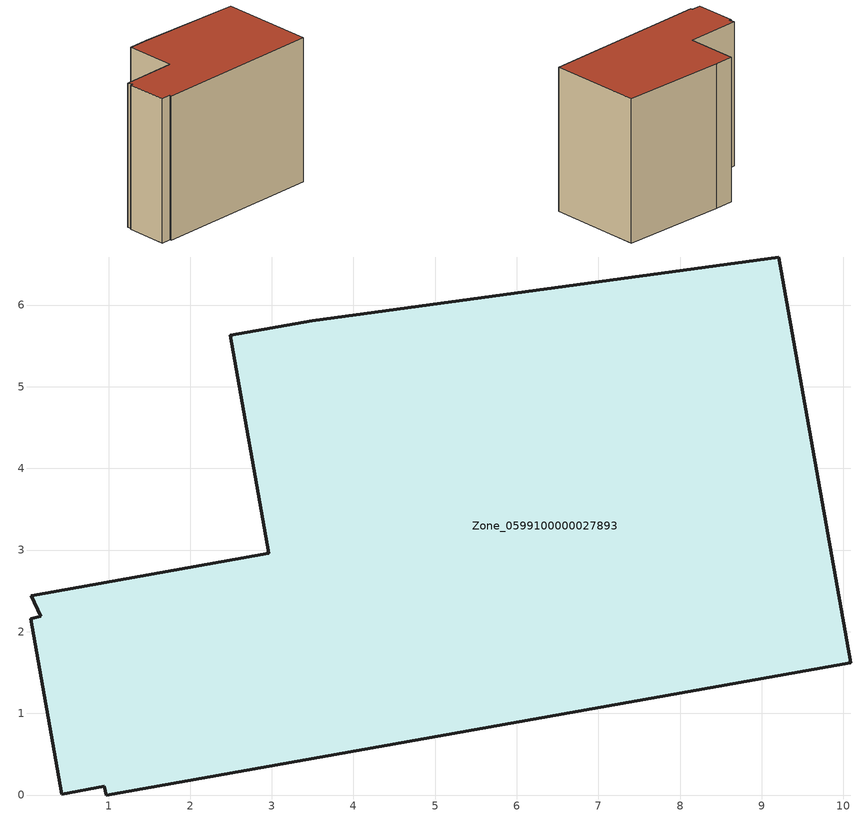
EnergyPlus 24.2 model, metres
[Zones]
Zone_0599100000027893
 floor ground (C_G): 2.49,5.63 3.5,5.81 9.21,6.59 10.09,1.62 0.97,0 0.95,0.11 0.43,0.01 0.05,2.16 0.17,2.19 0.05,2.44 2.96,2.96 z0
 wall outside (C_F): 3.5,5.81 2.49,5.63 2.96,2.96 0.05,2.44 0.17,2.19 0.05,2.16 0.43,0.01 0.95,0.11 0.97,0 10.09,1.62 9.21,6.59 3.5,5.81 z0:7.93
 roof outside (C_R): 10.09,1.62 9.21,6.59 3.5,5.81 2.49,5.63 2.96,2.96 0.05,2.44 0.17,2.19 0.05,2.16 0.43,0.01 0.95,0.11 0.97,0 z7.93
[BUILDING]
Pand.0599100000027893: North Axis=0; Terrain=City; Loads Convergence Tolerance Value=0.04; Temperature Convergence Tolerance Value=0.4; Solar Distribution=FullExterior; Maximum Number of Warmup Days=25; Minimum Number of Warmup Days=1
[Site:Location]
Rotterdam.The.Hague.AP_ZH_NLD Design_Conditions: Latitude=51.96; Longitude=4.45; Time Zone=1; Elevation=-4.5
[SITE:GROUNDTEMPERATURE:BUILDINGSURFACE]
18, 18, 18, 18, 18, 18, 18, 18, 18, 18, 18, 18
[MATERIAL] Thermal Absorptance=0.9; Solar Absorptance=0.7; Visible Absorptance=0.7
Name | Roughness | Thickness | Conductivity | Density | Specific Heat
G.TC.1946 | MediumSmooth | 0.15 | 1 | 540 | 1210
F.TC.1946 | Rough | 0.3 | 0.857143 | 1920 | 840
R.TC.1946 | MediumRough | 0.2 | 0.909091 | 1500 | 1000
[CONSTRUCTION]
C_G: G.TC.1946
C_F: F.TC.1946
C_R: R.TC.1946
[ZONE]
Zone_0599100000027893: Type=1; Multiplier=1; Ceiling Height=Autocalculate; Volume=Autocalculate; Floor Area=autocalculate; Part of Total Floor Area=Yes
[ZONEINFILTRATION:DESIGNFLOWRATE]
Infil_Zone_0599100000027893: Zone or ZoneList or Space or SpaceList=Zone_0599100000027893; Schedule=AlwaysOn; Design Flow Rate Calculation Method=Flow/Area; Flow Rate per Floor Area=0.003; Constant Term Coefficient=1; Temperature Term Coefficient=0; Velocity Term Coefficient=0; Velocity Squared Term Coefficient=0
[HVACTEMPLATE:ZONE:IDEALLOADSAIRSYSTEM]
Zone_0599100000027893: Maximum Heating Supply Air Temperature=50; Minimum Cooling Supply Air Temperature=13; Maximum Heating Supply Air Humidity Ratio=0.0156; Minimum Cooling Supply Air Humidity Ratio=0.0077; Heating Limit=NoLimit; Cooling Limit=NoLimit; Dehumidification Control Type=ConstantSensibleHeatRatio; Cooling Sensible Heat Ratio=0.7; Dehumidification Setpoint=60; Humidification Control Type=None; Humidification Setpoint=30; Outdoor Air Method=None; Outdoor Air Flow Rate per Person=0.00944; Outdoor Air Flow Rate per Zone Floor Area=0; Outdoor Air Flow Rate per Zone=0; Demand Controlled Ventilation Type=None; Outdoor Air Economizer Type=NoEconomizer; Heat Recovery Type=None; Sensible Heat Recovery Effectiveness=0.7; Latent Heat Recovery Effectiveness=0.65
[ZONECONTROL:THERMOSTAT]
ThermostatControl_Zone_0599100000027893: Zone or ZoneList=Zone_0599100000027893; Control Type Schedule=DualSetpointControlType; Control 1=Thermostat_Zone_0599100000027893; Temperature Difference Between Cutout And Setpoint=0
[THERMOSTATSETPOINT:DUALSETPOINT]
Thermostat_Zone_0599100000027893: Heating Setpoint Temperature Schedule=HeatingSetpoint_Zone_0599100000027893; Cooling Setpoint Temperature Schedule=CoolingSetpoint_Zone_0599100000027893
[SCHEDULE:COMPACT]
HeatingSetpoint_Zone_0599100000027893: Through: 12/31, For: AllDays, Until: 24:00, 21
CoolingSetpoint_Zone_0599100000027893: Through: 12/31, For: AllDays, Until: 24:00, 24
DualSetpointControlType: Through: 12/31, For: AllDays, Until: 24:00, 4
AlwaysOn: Through: 12/31, For: AllDays, Until: 24:00, 1
